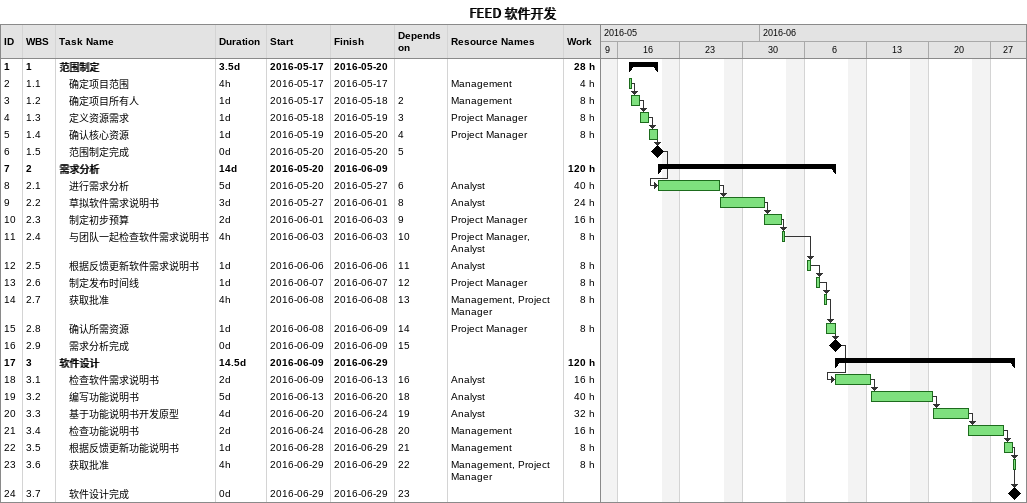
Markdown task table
FEED 软件开发

| ID | WBS | Task | Duration | Start | Finish | Predecessors | Resources | Work (h) |
|---|---|---|---|---|---|---|---|---|
| 1 | 1 | **范围制定** | 3.5d | 2016-05-17 | 2016-05-20 |  |  | 28 |
| 2 | 1.1 | 确定项目范围 | 4h | 2016-05-17 | 2016-05-17 |  | Management | 4 |
| 3 | 1.2 | 确定项目所有人 | 1d | 2016-05-17 | 2016-05-18 | 2 | Management | 8 |
| 4 | 1.3 | 定义资源需求 | 1d | 2016-05-18 | 2016-05-19 | 3 | Project Manager | 8 |
| 5 | 1.4 | 确认核心资源 | 1d | 2016-05-19 | 2016-05-20 | 4 | Project Manager | 8 |
| 6 | 1.5 | 范围制定完成 | 0d | 2016-05-20 | 2016-05-20 | 5 |  |  |
| 7 | 2 | **需求分析** | 14d | 2016-05-20 | 2016-06-09 |  |  | 120 |
| 8 | 2.1 | 进行需求分析 | 5d | 2016-05-20 | 2016-05-27 | 6 | Analyst | 40 |
| 9 | 2.2 | 草拟软件需求说明书 | 3d | 2016-05-27 | 2016-06-01 | 8 | Analyst | 24 |
| 10 | 2.3 | 制定初步预算 | 2d | 2016-06-01 | 2016-06-03 | 9 | Project Manager | 16 |
| 11 | 2.4 | 与团队一起检查软件需求说明书 | 4h | 2016-06-03 | 2016-06-03 | 10 | Project Manager, Analyst | 8 |
| 12 | 2.5 | 根据反馈更新软件需求说明书 | 1d | 2016-06-06 | 2016-06-06 | 11 | Analyst | 8 |
| 13 | 2.6 | 制定发布时间线 | 1d | 2016-06-07 | 2016-06-07 | 12 | Project Manager | 8 |
| 14 | 2.7 | 获取批准 | 4h | 2016-06-08 | 2016-06-08 | 13 | Management, Project Manager | 8 |
| 15 | 2.8 | 确认所需资源 | 1d | 2016-06-08 | 2016-06-09 | 14 | Project Manager | 8 |
| 16 | 2.9 | 需求分析完成 | 0d | 2016-06-09 | 2016-06-09 | 15 |  |  |
| 17 | 3 | **软件设计** | 14.5d | 2016-06-09 | 2016-06-29 |  |  | 120 |
| 18 | 3.1 | 检查软件需求说明书 | 2d | 2016-06-09 | 2016-06-13 | 16 | Analyst | 16 |
| 19 | 3.2 | 编写功能说明书 | 5d | 2016-06-13 | 2016-06-20 | 18 | Analyst | 40 |
| 20 | 3.3 | 基于功能说明书开发原型 | 4d | 2016-06-20 | 2016-06-24 | 19 | Analyst | 32 |
| 21 | 3.4 | 检查功能说明书 | 2d | 2016-06-24 | 2016-06-28 | 20 | Management | 16 |
| 22 | 3.5 | 根据反馈更新功能说明书 | 1d | 2016-06-28 | 2016-06-29 | 21 | Management | 8 |
| 23 | 3.6 | 获取批准 | 4h | 2016-06-29 | 2016-06-29 | 22 | Management, Project Manager | 8 |
| 24 | 3.7 | 软件设计完成 | 0d | 2016-06-29 | 2016-06-29 | 23 |  |  |
